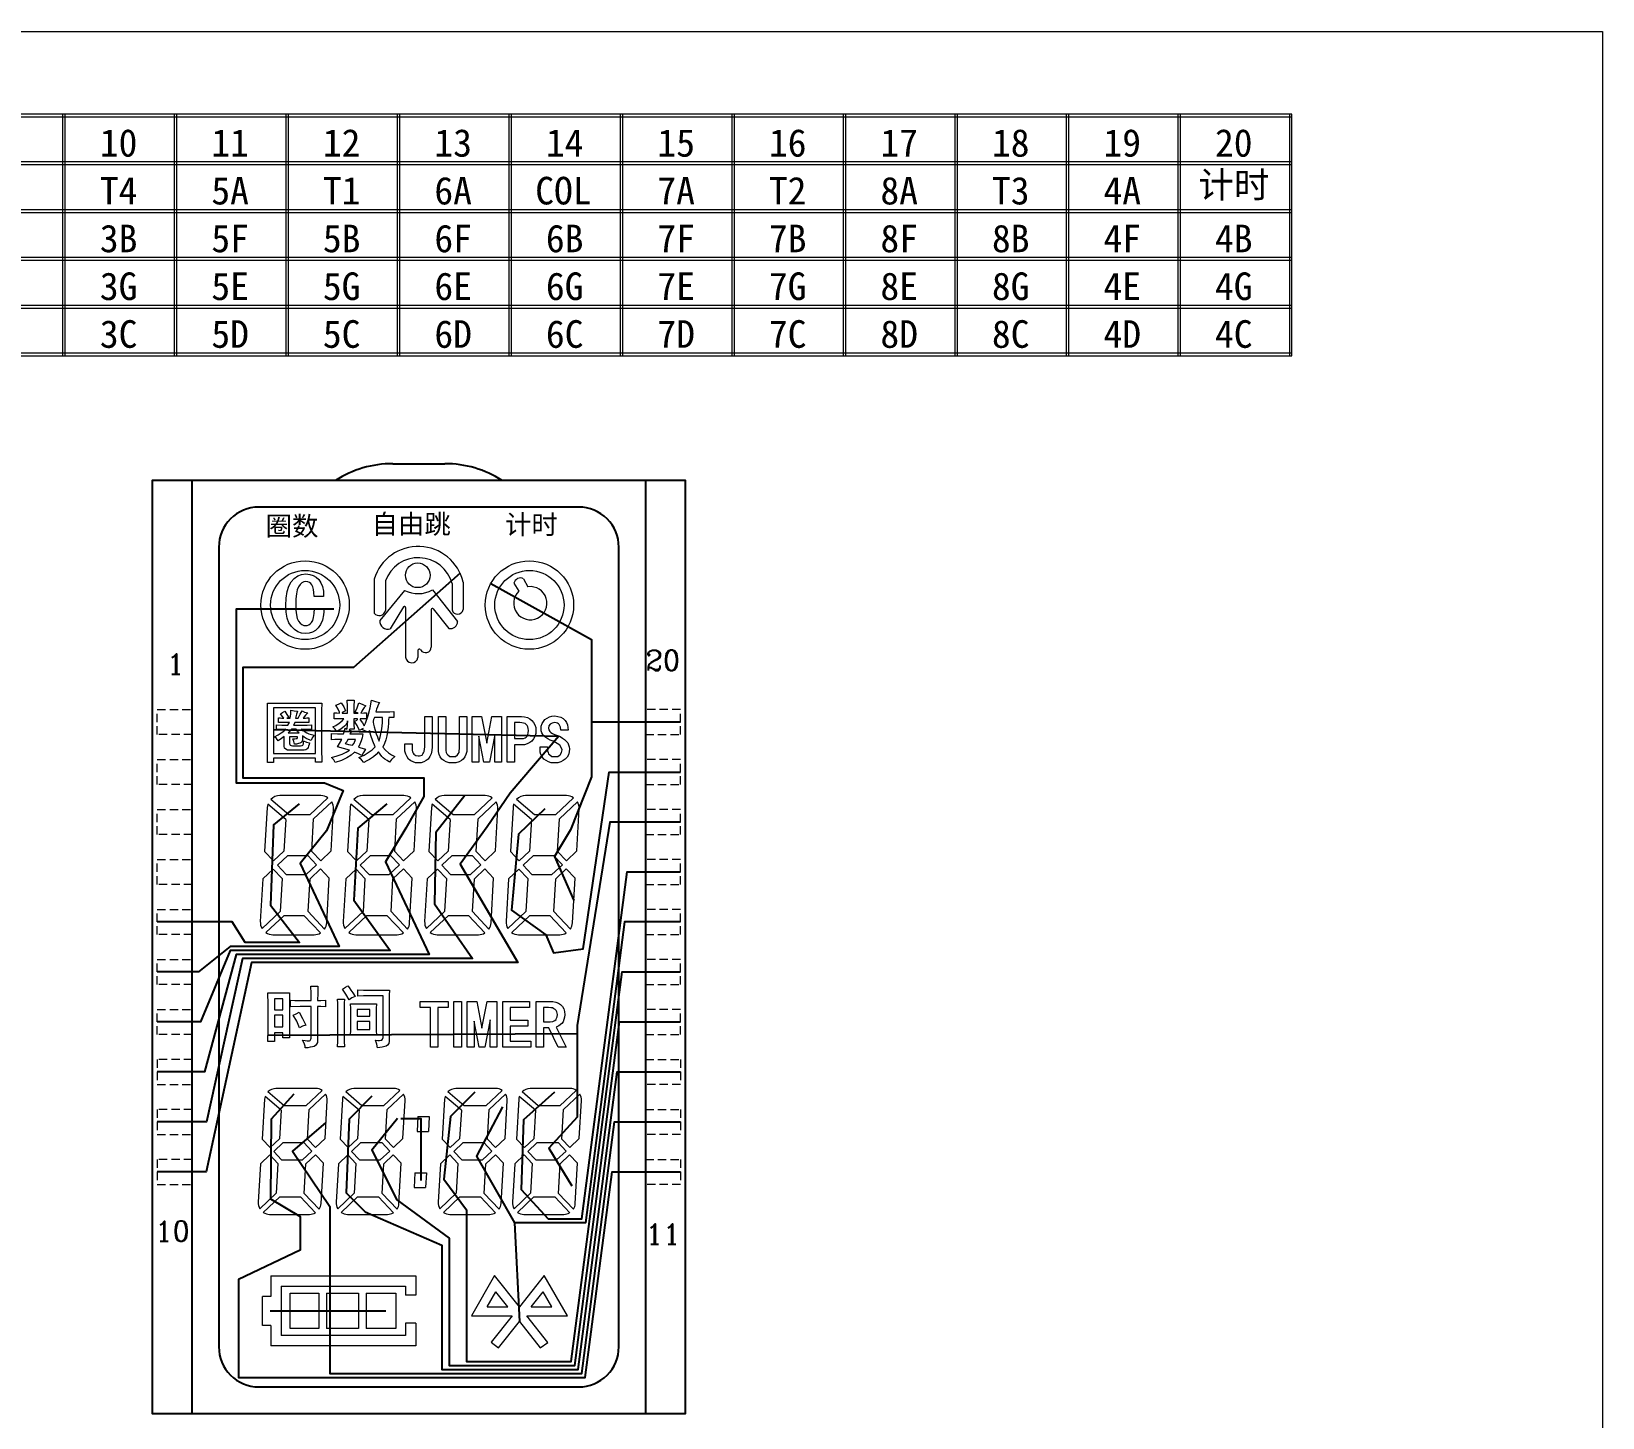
# Model space of a CAD drawing. Header units: millimetres. Extents: x 80 to 298, y -36 to 36.
# Drawn here: x 219.93 to 267.07, y -14.68 to 26.91 of the extents above; entities that cross this region are included whole.
import ezdxf

# ---------------------------------------------------------------- set-up
doc = ezdxf.new("R2010")
doc.units = ezdxf.units.MM
doc.header["$LTSCALE"] = 0.5
doc.linetypes.add('DASHED', pattern=[0.75, 0.5, -0.25])
doc.layers.get('0').update_dxf_attribs({"lineweight": 18})
doc.layers.add('SEG', color=3, linetype='Continuous')
doc.styles.add('ROMANC', font='romanc', dxfattribs={"width": 0.8, "height": 1})
doc.styles.add('romans', font='romans.shx')
doc.styles.get("Standard").update_dxf_attribs({"font": 'SimSun.ttf'})
doc.styles.add('WMF-宋体0', font='SimSun.ttf')

msp = doc.modelspace()

# ---------------------------------------------------------------- linework, layer by layer
at = {"linetype": 'DASHED'}
msp.add_line((224.757, 11.066), (224.757, -12.184), dxfattribs=at)
at = {"ltscale": 0.5}
for p, q in [((230.217, 10.481), (230.217, 9.458)), ((230.553, 10.427), (230.553, 9.541)), ((232.89, 10.388), (232.89, 9.563)), ((234.7, 10.49), (234.832, 10.249)), ((231.131, 10.142), (230.391, 9.237)), ((231.97, 10.156), (232.722, 9.207)), ((232.554, 10.347), (232.554, 9.555)), ((234.411, 10.357), (234.556, 10.115)), ((231.098, 9.645), (230.701, 8.986)), ((231.16, 9.628), (231.16, 8.14)), ((231.931, 9.567), (231.931, 8.436)), ((231.991, 9.588), (232.458, 8.999)), ((231.53, 8.334), (231.53, 8.123)), ((227.658, 3.407), (227.118, 3.87)), ((228.619, 3.983), (227.388, 3.983)), ((228.285, 3.407), (228.828, 3.92)), ((228.402, 3.283), (228.945, 3.796)), ((230.146, 3.407), (229.606, 3.87)), ((231.107, 3.983), (229.875, 3.983)), ((230.773, 3.407), (231.316, 3.92)), ((230.89, 3.283), (231.433, 3.796)), ((232.589, 3.407), (232.048, 3.87)), ((233.55, 3.983), (232.318, 3.983)), ((233.216, 3.407), (233.759, 3.92)), ((233.333, 3.283), (233.876, 3.796)), ((235.032, 3.407), (234.491, 3.87)), ((235.992, 3.983), (234.761, 3.983)), ((235.659, 3.407), (236.202, 3.92)), ((235.776, 3.283), (236.318, 3.796)), ((227.01, 3.628), (226.93, 2.307)), ((227.565, 3.263), (227.028, 3.723)), ((228.285, 3.407), (227.658, 3.407)), ((228.926, 2.322), (228.996, 3.584)), ((229.498, 3.628), (229.417, 2.307)), ((230.053, 3.263), (229.516, 3.723)), ((230.773, 3.407), (230.146, 3.407)), ((231.413, 2.322), (231.484, 3.584)), ((231.941, 3.628), (231.86, 2.307)), ((232.496, 3.263), (231.959, 3.723)), ((233.216, 3.407), (232.589, 3.407)), ((233.856, 2.322), (233.927, 3.584)), ((234.384, 3.628), (234.303, 2.307)), ((234.939, 3.263), (234.402, 3.723)), ((235.659, 3.407), (235.032, 3.407)), ((236.299, 2.322), (236.37, 3.584)), ((227.565, 3.263), (227.508, 2.314)), ((228.348, 2.307), (228.402, 3.283)), ((230.053, 3.263), (229.995, 2.314)), ((230.835, 2.307), (230.89, 3.283)), ((232.496, 3.263), (232.438, 2.314)), ((233.278, 2.307), (233.333, 3.283)), ((234.939, 3.263), (234.881, 2.314)), ((235.721, 2.307), (235.776, 3.283)), ((226.93, 2.307), (227.196, 2.021)), ((227.508, 2.314), (227.196, 2.021)), ((227.624, 2.19), (227.312, 1.897)), ((227.312, 1.897), (227.577, 1.614)), ((227.624, 2.19), (228.224, 2.19)), ((228.176, 1.614), (228.489, 1.91)), ((228.224, 2.19), (228.489, 1.91)), ((228.348, 2.307), (228.613, 2.026)), ((228.613, 2.026), (228.926, 2.322)), ((229.417, 2.307), (229.684, 2.021)), ((229.995, 2.314), (229.684, 2.021)), ((230.112, 2.19), (229.8, 1.897)), ((229.8, 1.897), (230.065, 1.614)), ((230.112, 2.19), (230.712, 2.19)), ((230.664, 1.614), (230.977, 1.91)), ((230.712, 2.19), (230.977, 1.91)), ((230.835, 2.307), (231.101, 2.026)), ((231.101, 2.026), (231.413, 2.322)), ((231.86, 2.307), (232.127, 2.021)), ((232.438, 2.314), (232.127, 2.021)), ((232.555, 2.19), (232.243, 1.897)), ((232.243, 1.897), (232.507, 1.614)), ((232.555, 2.19), (233.155, 2.19)), ((233.106, 1.614), (233.42, 1.91)), ((233.155, 2.19), (233.42, 1.91)), ((233.278, 2.307), (233.543, 2.026)), ((233.543, 2.026), (233.856, 2.322)), ((234.303, 2.307), (234.57, 2.021)), ((234.881, 2.314), (234.57, 2.021)), ((234.997, 2.19), (234.686, 1.897)), ((234.686, 1.897), (234.95, 1.614)), ((234.997, 2.19), (235.597, 2.19)), ((235.549, 1.614), (235.863, 1.91)), ((235.597, 2.19), (235.863, 1.91)), ((235.721, 2.307), (235.986, 2.026)), ((235.986, 2.026), (236.299, 2.322)), ((226.876, 1.486), (226.801, 0.209)), ((227.189, 1.78), (226.876, 1.486)), ((227.189, 1.78), (227.454, 1.496)), ((227.454, 1.496), (227.396, 0.509)), ((227.577, 1.614), (228.176, 1.614)), ((228.236, 0.502), (228.293, 1.49)), ((228.293, 1.49), (228.606, 1.786)), ((228.606, 1.786), (228.871, 1.506)), ((228.794, 0.165), (228.871, 1.506)), ((229.363, 1.486), (229.289, 0.209)), ((229.676, 1.78), (229.363, 1.486)), ((229.676, 1.78), (229.941, 1.496)), ((229.941, 1.496), (229.884, 0.509)), ((230.065, 1.614), (230.664, 1.614)), ((230.724, 0.502), (230.78, 1.49)), ((230.78, 1.49), (231.094, 1.786)), ((231.094, 1.786), (231.359, 1.506)), ((231.282, 0.165), (231.359, 1.506)), ((231.806, 1.486), (231.732, 0.209)), ((232.119, 1.78), (231.806, 1.486)), ((232.119, 1.78), (232.384, 1.496)), ((232.384, 1.496), (232.327, 0.509)), ((232.507, 1.614), (233.106, 1.614)), ((233.166, 0.502), (233.223, 1.49)), ((233.223, 1.49), (233.537, 1.786)), ((233.537, 1.786), (233.801, 1.506)), ((233.725, 0.165), (233.801, 1.506)), ((234.249, 1.486), (234.175, 0.209)), ((234.562, 1.78), (234.249, 1.486)), ((234.562, 1.78), (234.827, 1.496)), ((234.827, 1.496), (234.77, 0.509)), ((234.95, 1.614), (235.549, 1.614)), ((235.609, 0.502), (235.666, 1.49)), ((235.666, 1.49), (235.979, 1.786)), ((235.979, 1.786), (236.244, 1.506)), ((236.167, 0.165), (236.244, 1.506)), ((227.396, 0.509), (226.852, -0.004)), ((228.236, 0.502), (228.731, -0.023)), ((229.884, 0.509), (229.34, -0.004)), ((230.724, 0.502), (231.219, -0.023)), ((232.327, 0.509), (231.783, -0.004)), ((233.166, 0.502), (233.662, -0.023)), ((234.77, 0.509), (234.226, -0.004)), ((235.609, 0.502), (236.105, -0.023)), ((227.513, 0.385), (226.969, -0.128)), ((227.513, 0.385), (228.112, 0.385)), ((228.112, 0.385), (228.608, -0.139)), ((230.001, 0.385), (229.457, -0.128)), ((230.001, 0.385), (230.6, 0.385)), ((230.6, 0.385), (231.095, -0.139)), ((232.444, 0.385), (231.9, -0.128)), ((232.444, 0.385), (233.043, 0.385)), ((233.043, 0.385), (233.538, -0.139)), ((234.886, 0.385), (234.343, -0.128)), ((234.886, 0.385), (235.486, 0.385)), ((235.486, 0.385), (235.981, -0.139)), ((227.179, -0.191), (228.417, -0.191)), ((229.667, -0.191), (230.904, -0.191)), ((232.109, -0.191), (233.347, -0.191)), ((234.552, -0.191), (235.79, -0.191)), ((226.928, -5.126), (226.855, -6.322)), ((227.431, -5.457), (226.945, -5.041)), ((227.515, -5.327), (227.026, -4.908)), ((228.465, -4.805), (227.27, -4.805)), ((228.163, -5.327), (228.655, -4.862)), ((228.269, -5.438), (228.76, -4.974)), ((228.743, -6.308), (228.807, -5.166)), ((229.266, -5.126), (229.193, -6.322)), ((229.768, -5.457), (229.282, -5.041)), ((229.852, -5.327), (229.363, -4.908)), ((230.803, -4.805), (229.607, -4.805)), ((230.501, -5.327), (230.992, -4.862)), ((230.607, -5.438), (231.098, -4.974)), ((231.08, -6.308), (231.144, -5.166)), ((232.33, -5.126), (232.257, -6.322)), ((232.833, -5.457), (232.347, -5.041)), ((232.917, -5.327), (232.428, -4.908)), ((233.867, -4.805), (232.672, -4.805)), ((233.565, -5.327), (234.057, -4.862)), ((233.671, -5.438), (234.162, -4.974)), ((234.145, -6.308), (234.209, -5.166)), ((234.556, -5.126), (234.483, -6.322)), ((235.058, -5.457), (234.572, -5.041)), ((235.142, -5.327), (234.653, -4.908)), ((236.093, -4.805), (234.897, -4.805)), ((235.791, -5.327), (236.282, -4.862)), ((235.897, -5.438), (236.388, -4.974)), ((236.37, -6.308), (236.434, -5.166)), ((227.431, -5.457), (227.378, -6.315)), ((228.163, -5.327), (227.515, -5.327)), ((228.22, -6.322), (228.269, -5.438)), ((229.768, -5.457), (229.716, -6.315)), ((230.501, -5.327), (229.852, -5.327)), ((230.557, -6.322), (230.607, -5.438)), ((231.525, -5.649), (231.503, -6.091)), ((231.525, -5.649), (231.867, -5.649)), ((231.867, -5.649), (231.845, -6.091)), ((232.833, -5.457), (232.78, -6.315)), ((233.565, -5.327), (232.917, -5.327)), ((233.622, -6.322), (233.671, -5.438)), ((235.058, -5.457), (235.006, -6.315)), ((235.791, -5.327), (235.142, -5.327)), ((235.847, -6.322), (235.897, -5.438)), ((231.503, -6.091), (231.845, -6.091)), ((226.855, -6.322), (227.097, -6.58)), ((227.378, -6.315), (227.097, -6.58)), ((227.484, -6.427), (227.202, -6.693)), ((227.484, -6.427), (228.108, -6.427)), ((228.108, -6.427), (228.348, -6.681)), ((228.22, -6.322), (228.46, -6.576)), ((228.46, -6.576), (228.743, -6.308)), ((229.193, -6.322), (229.434, -6.58)), ((229.716, -6.315), (229.434, -6.58)), ((229.821, -6.427), (229.539, -6.693)), ((229.821, -6.427), (230.445, -6.427)), ((230.445, -6.427), (230.685, -6.681)), ((230.557, -6.322), (230.797, -6.576)), ((230.797, -6.576), (231.08, -6.308)), ((232.257, -6.322), (232.499, -6.58)), ((232.78, -6.315), (232.499, -6.58)), ((232.886, -6.427), (232.604, -6.693)), ((232.886, -6.427), (233.51, -6.427)), ((233.51, -6.427), (233.75, -6.681)), ((233.622, -6.322), (233.862, -6.576)), ((233.862, -6.576), (234.145, -6.308)), ((234.483, -6.322), (234.724, -6.58)), ((235.006, -6.315), (234.724, -6.58)), ((235.111, -6.427), (234.829, -6.693)), ((235.111, -6.427), (235.735, -6.427)), ((235.735, -6.427), (235.975, -6.681)), ((235.847, -6.322), (236.087, -6.576)), ((236.087, -6.576), (236.37, -6.308)), ((226.807, -7.065), (226.739, -8.22)), ((227.09, -6.798), (226.807, -7.065)), ((227.09, -6.798), (227.33, -7.055)), ((227.202, -6.693), (227.441, -6.949)), ((227.33, -7.055), (227.278, -7.949)), ((227.441, -6.949), (228.064, -6.949)), ((228.064, -6.949), (228.348, -6.681)), ((228.119, -7.955), (228.17, -7.061)), ((228.17, -7.061), (228.454, -6.793)), ((228.454, -6.793), (228.693, -7.046)), ((228.624, -8.26), (228.693, -7.046)), ((229.144, -7.065), (229.077, -8.22)), ((229.427, -6.798), (229.144, -7.065)), ((229.427, -6.798), (229.667, -7.055)), ((229.539, -6.693), (229.778, -6.949)), ((229.667, -7.055), (229.615, -7.949)), ((229.778, -6.949), (230.402, -6.949)), ((230.402, -6.949), (230.685, -6.681)), ((230.456, -7.955), (230.507, -7.061)), ((230.507, -7.061), (230.791, -6.793)), ((230.791, -6.793), (231.031, -7.046)), ((230.961, -8.26), (231.031, -7.046)), ((232.209, -7.065), (232.141, -8.22)), ((232.492, -6.798), (232.209, -7.065)), ((232.492, -6.798), (232.731, -7.055)), ((232.604, -6.693), (232.843, -6.949)), ((232.731, -7.055), (232.68, -7.949)), ((232.843, -6.949), (233.466, -6.949)), ((233.466, -6.949), (233.75, -6.681)), ((233.521, -7.955), (233.572, -7.061)), ((233.572, -7.061), (233.856, -6.793)), ((233.856, -6.793), (234.095, -7.046)), ((234.026, -8.26), (234.095, -7.046)), ((234.434, -7.065), (234.367, -8.22)), ((234.717, -6.798), (234.434, -7.065)), ((234.717, -6.798), (234.957, -7.055)), ((234.829, -6.693), (235.069, -6.949)), ((234.957, -7.055), (234.905, -7.949)), ((235.069, -6.949), (235.692, -6.949)), ((235.692, -6.949), (235.975, -6.681)), ((235.746, -7.955), (235.798, -7.061)), ((235.798, -7.061), (236.081, -6.793)), ((236.081, -6.793), (236.321, -7.046)), ((236.251, -8.26), (236.321, -7.046)), ((231.442, -7.332), (231.42, -7.774)), ((231.442, -7.332), (231.784, -7.332)), ((231.784, -7.332), (231.762, -7.774)), ((227.278, -7.949), (226.786, -8.413)), ((228.119, -7.955), (228.567, -8.429)), ((229.615, -7.949), (229.123, -8.413)), ((230.456, -7.955), (230.904, -8.429)), ((231.42, -7.774), (231.762, -7.774)), ((232.68, -7.949), (232.188, -8.413)), ((233.521, -7.955), (233.969, -8.429)), ((234.905, -7.949), (234.413, -8.413)), ((235.746, -7.955), (236.195, -8.429)), ((227.383, -8.06), (226.891, -8.525)), ((227.383, -8.06), (228.007, -8.06)), ((228.007, -8.06), (228.455, -8.535)), ((229.721, -8.06), (229.229, -8.525)), ((229.721, -8.06), (230.344, -8.06)), ((230.344, -8.06), (230.793, -8.535)), ((232.785, -8.06), (232.293, -8.525)), ((232.785, -8.06), (233.409, -8.06)), ((233.409, -8.06), (233.857, -8.535)), ((235.011, -8.06), (234.519, -8.525)), ((235.011, -8.06), (235.634, -8.06)), ((235.634, -8.06), (236.083, -8.535)), ((227.081, -8.582), (228.282, -8.582)), ((229.418, -8.582), (230.62, -8.582)), ((232.483, -8.582), (233.684, -8.582)), ((234.708, -8.582), (235.91, -8.582)), ((227.116, -10.429), (231.466, -10.429)), ((227.116, -10.429), (227.116, -11.045)), ((227.429, -10.739), (231.156, -10.739)), ((227.429, -10.739), (227.429, -12.22)), ((231.156, -10.739), (231.156, -11.007)), ((231.466, -10.429), (231.466, -11.007)), ((226.864, -11.915), (226.864, -11.045)), ((227.116, -11.045), (226.864, -11.045)), ((227.701, -12.01), (227.701, -10.949)), ((227.701, -10.949), (228.557, -10.949)), ((228.557, -10.949), (228.557, -12.01)), ((228.791, -10.949), (229.746, -10.949)), ((228.791, -10.949), (228.791, -12.01)), ((229.746, -10.949), (229.746, -12.01)), ((229.979, -10.949), (230.871, -10.949)), ((229.979, -10.949), (229.979, -12.01)), ((230.871, -10.949), (230.871, -12.01)), ((231.466, -11.007), (231.156, -11.007)), ((233.608, -11.354), (233.869, -10.902)), ((234.227, -11.354), (233.869, -10.902)), ((234.927, -11.354), (235.286, -10.902)), ((235.546, -11.354), (235.286, -10.902)), ((233.608, -11.354), (234.227, -11.354)), ((234.927, -11.354), (235.546, -11.354)), ((227.116, -11.915), (226.864, -11.915)), ((227.116, -11.915), (227.116, -12.53)), ((231.156, -12.22), (227.429, -12.22)), ((228.557, -12.01), (227.701, -12.01)), ((229.746, -12.01), (228.791, -12.01)), ((230.871, -12.01), (229.979, -12.01)), ((231.466, -11.844), (231.156, -11.844)), ((231.156, -11.844), (231.156, -12.22)), ((231.466, -11.844), (231.466, -12.53)), ((231.466, -12.53), (227.116, -12.53))]:
    msp.add_line(p, q, dxfattribs=at)
at = {"lineweight": 25}
msp.add_line((238.357, -14.559), (239.557, -14.559), dxfattribs=at)
at = {"linetype": 'ByBlock'}
msp.add_lwpolyline([(177.773, -35.657), (177.773, 26.913), (267.074, 26.913), (267.074, -35.657)], close=True, dxfattribs=at)
at = {"color": 7, "lineweight": 0}
for points in [[(187.412, 24.429), (187.412, 24.35), (257.755, 24.35), (257.755, 24.429), (187.412, 24.429), (187.412, 24.429)], [(220.871, 24.429), (220.871, 17.18), (220.95, 17.18), (220.95, 24.429), (220.871, 24.429), (220.871, 24.429)], [(224.217, 24.429), (224.217, 17.18), (224.296, 17.18), (224.296, 24.429), (224.217, 24.429), (224.217, 24.429)], [(227.563, 24.429), (227.563, 17.18), (227.642, 17.18), (227.642, 24.429), (227.563, 24.429), (227.563, 24.429)], [(230.908, 24.429), (230.908, 17.18), (230.988, 17.18), (230.988, 24.429), (230.908, 24.429), (230.908, 24.429)], [(234.254, 24.429), (234.254, 17.18), (234.334, 17.18), (234.334, 24.429), (234.254, 24.429), (234.254, 24.429)], [(237.6, 24.429), (237.6, 17.18), (237.68, 17.18), (237.68, 24.429), (237.6, 24.429), (237.6, 24.429)], [(240.946, 24.429), (240.946, 17.18), (241.026, 17.18), (241.026, 24.429), (240.946, 24.429), (240.946, 24.429)], [(244.292, 24.429), (244.292, 17.18), (244.372, 17.18), (244.372, 24.429), (244.292, 24.429), (244.292, 24.429)], [(247.638, 24.429), (247.638, 17.18), (247.718, 17.18), (247.718, 24.429), (247.638, 24.429), (247.638, 24.429)], [(250.984, 24.429), (250.984, 17.18), (251.063, 17.18), (251.063, 24.429), (250.984, 24.429), (250.984, 24.429)], [(254.33, 24.429), (254.33, 17.18), (254.409, 17.18), (254.409, 24.429), (254.33, 24.429), (254.33, 24.429)], [(257.676, 24.429), (257.676, 17.18), (257.755, 17.18), (257.755, 24.429), (257.676, 24.429), (257.676, 24.429)], [(187.412, 22.995), (187.412, 22.916), (257.755, 22.916), (257.755, 22.995), (187.412, 22.995), (187.412, 22.995)], [(187.412, 21.561), (187.412, 21.482), (257.755, 21.482), (257.755, 21.561), (187.412, 21.561), (187.412, 21.561)], [(187.412, 20.128), (187.412, 20.048), (257.755, 20.048), (257.755, 20.128), (187.412, 20.128), (187.412, 20.128)], [(187.412, 18.694), (187.412, 18.614), (257.755, 18.614), (257.755, 18.694), (187.412, 18.694), (187.412, 18.694)], [(187.412, 17.26), (187.412, 17.18), (257.755, 17.18), (257.755, 17.26), (187.412, 17.26), (187.412, 17.26)]]:
    msp.add_lwpolyline(points, dxfattribs=at)
at = {"color": 7, "linetype": 'Continuous', "lineweight": 25}
for points in [[(230.773, 13.941, 0.143639), (229.057, 13.441)], [(234.057, 13.441, 0.143639), (232.34, 13.941)]]:
    msp.add_lwpolyline(points, format="xyb", dxfattribs=at)
for points in [[(230.773, 13.941), (232.34, 13.941)], [(238.357, 13.441), (224.757, 13.441), (223.557, 13.441), (223.557, -14.559), (239.557, -14.559), (239.557, 13.441), (238.357, 13.441), (238.357, -14.559)], [(224.757, -14.559), (224.757, 13.441)]]:
    msp.add_lwpolyline(points, dxfattribs=at)
at = {"lineweight": 25}
msp.add_lwpolyline([(225.557, 11.441), (225.557, -12.559, 0.414214), (226.757, -13.759), (236.357, -13.759, 0.414214), (237.557, -12.559), (237.557, 11.441, 0.414214), (236.357, 12.641), (226.757, 12.641, 0.414214)], format="xyb", close=True, dxfattribs=at)
at = {"ltscale": 0.5}
for points in [[(228.713, 9.599), (228.693, 9.407), (228.663, 9.245), (228.612, 9.114), (228.541, 9.013), (228.461, 8.942), (228.37, 8.892), (228.269, 8.862), (228.158, 8.852), (228.037, 8.862), (227.926, 8.902), (227.825, 8.963), (227.734, 9.054), (227.653, 9.165), (227.603, 9.306), (227.572, 9.488), (227.562, 9.689), (227.572, 9.911), (227.603, 10.103), (227.653, 10.265), (227.724, 10.396), (227.815, 10.497), (227.926, 10.578), (228.037, 10.618), (228.168, 10.638), (228.289, 10.618), (228.39, 10.588), (228.481, 10.537), (228.562, 10.467), (228.622, 10.366), (228.663, 10.255), (228.693, 10.113), (228.693, 9.962), (228.42, 9.962), (228.41, 10.073), (228.4, 10.164), (228.38, 10.244), (228.35, 10.305), (228.319, 10.345), (228.279, 10.376), (228.229, 10.396), (228.168, 10.406), (228.107, 10.396), (228.047, 10.366), (227.996, 10.315), (227.946, 10.244), (227.906, 10.154), (227.885, 10.033), (227.865, 9.891), (227.865, 9.71), (227.865, 9.548), (227.885, 9.407), (227.906, 9.296), (227.946, 9.215), (227.996, 9.154), (228.047, 9.114), (228.107, 9.084), (228.168, 9.084), (228.208, 9.084), (228.259, 9.104), (228.299, 9.134), (228.34, 9.175), (228.38, 9.235), (228.4, 9.326), (228.42, 9.447), (228.43, 9.599), (228.713, 9.599)], [(227.013, 6.757), (228.644, 6.757), (228.636, 6.54), (228.636, 6.315), (228.636, 5.488), (228.636, 5.375), (228.636, 5.255), (228.644, 5.126), (228.644, 4.982), (228.459, 4.982), (228.459, 5.102), (227.198, 5.102), (227.198, 4.974), (227.013, 4.974), (227.021, 5.239), (227.021, 5.496), (227.021, 6.315), (227.021, 6.532), (227.013, 6.757)], [(227.198, 6.612), (227.198, 5.247), (228.459, 5.247), (228.459, 6.612), (227.198, 6.612)], [(230.226, 6.331), (230.202, 6.267), (230.186, 6.219), (230.186, 6.187), (230.194, 6.122), (230.218, 6.042), (230.25, 5.946), (230.282, 5.841), (230.315, 5.745), (230.339, 5.672), (230.363, 5.616), (230.411, 5.785), (230.443, 5.986), (230.467, 6.17), (230.467, 6.331), (230.226, 6.331)], [(231.956, 5.446), (231.948, 5.335), (231.924, 5.232), (231.892, 5.152), (231.837, 5.081), (231.781, 5.034), (231.71, 4.994), (231.631, 4.97), (231.544, 4.97), (231.456, 4.97), (231.385, 4.994), (231.314, 5.026), (231.25, 5.081), (231.203, 5.145), (231.163, 5.224), (231.139, 5.319), (231.139, 5.438), (231.139, 5.541), (231.361, 5.541), (231.361, 5.414), (231.361, 5.351), (231.369, 5.295), (231.385, 5.256), (231.409, 5.224), (231.464, 5.184), (231.536, 5.176), (231.575, 5.176), (231.615, 5.184), (231.655, 5.2), (231.678, 5.232), (231.702, 5.263), (231.718, 5.311), (231.726, 5.374), (231.734, 5.446), (231.734, 6.357), (231.956, 6.357), (231.956, 5.446)], [(233.002, 5.398), (232.994, 5.303), (232.971, 5.216), (232.939, 5.145), (232.891, 5.081), (232.836, 5.034), (232.764, 4.994), (232.669, 4.97), (232.574, 4.97), (232.471, 4.97), (232.376, 4.994), (232.305, 5.034), (232.249, 5.081), (232.202, 5.145), (232.17, 5.216), (232.146, 5.303), (232.146, 5.398), (232.146, 6.357), (232.368, 6.357), (232.368, 5.39), (232.368, 5.335), (232.376, 5.279), (232.4, 5.24), (232.424, 5.208), (232.487, 5.16), (232.574, 5.152), (232.653, 5.16), (232.717, 5.208), (232.741, 5.24), (232.764, 5.279), (232.772, 5.335), (232.78, 5.39), (232.78, 6.357), (233.002, 6.357), (233.002, 5.398)], [(235.071, 5.937), (235.063, 5.842), (235.04, 5.755), (235, 5.684), (234.952, 5.62), (234.889, 5.573), (234.81, 5.533), (234.723, 5.509), (234.627, 5.509), (234.429, 5.509), (234.429, 4.986), (234.207, 4.986), (234.207, 6.357), (234.635, 6.357), (234.73, 6.35), (234.818, 6.326), (234.889, 6.286), (234.952, 6.239), (235, 6.175), (235.04, 6.104), (235.063, 6.024), (235.071, 5.937)], [(234.849, 5.937), (234.841, 6.001), (234.826, 6.048), (234.81, 6.088), (234.778, 6.12), (234.746, 6.143), (234.699, 6.159), (234.643, 6.167), (234.588, 6.175), (234.429, 6.175), (234.429, 5.692), (234.588, 5.692), (234.643, 5.692), (234.699, 5.699), (234.746, 5.715), (234.778, 5.739), (234.81, 5.771), (234.826, 5.81), (234.841, 5.866), (234.849, 5.937)], [(236.078, 5.382), (236.07, 5.295), (236.046, 5.208), (236.007, 5.137), (235.951, 5.081), (235.888, 5.034), (235.817, 4.994), (235.729, 4.97), (235.634, 4.97), (235.531, 4.97), (235.444, 4.994), (235.373, 5.034), (235.309, 5.081), (235.262, 5.145), (235.222, 5.216), (235.198, 5.287), (235.198, 5.374), (235.198, 5.446), (235.42, 5.446), (235.42, 5.382), (235.42, 5.327), (235.436, 5.279), (235.452, 5.24), (235.484, 5.208), (235.547, 5.16), (235.634, 5.152), (235.682, 5.152), (235.729, 5.16), (235.769, 5.184), (235.801, 5.208), (235.84, 5.279), (235.856, 5.359), (235.832, 5.43), (235.785, 5.493), (235.706, 5.549), (235.587, 5.612), (235.499, 5.644), (235.428, 5.684), (235.365, 5.723), (235.309, 5.771), (235.277, 5.818), (235.246, 5.866), (235.23, 5.929), (235.23, 5.985), (235.23, 6.064), (235.254, 6.143), (235.293, 6.207), (235.341, 6.262), (235.404, 6.31), (235.476, 6.342), (235.547, 6.365), (235.634, 6.373), (235.729, 6.357), (235.817, 6.334), (235.888, 6.294), (235.943, 6.239), (235.983, 6.175), (236.015, 6.104), (236.031, 6.024), (236.039, 5.945), (235.817, 5.945), (235.809, 6.04), (235.769, 6.112), (235.745, 6.135), (235.714, 6.159), (235.674, 6.167), (235.634, 6.175), (235.555, 6.159), (235.499, 6.128), (235.46, 6.08), (235.452, 6.009), (235.46, 5.953), (235.492, 5.906), (235.515, 5.874), (235.563, 5.85), (235.626, 5.818), (235.714, 5.787), (235.793, 5.755), (235.864, 5.707), (235.928, 5.668), (235.975, 5.612), (236.023, 5.565), (236.046, 5.509), (236.07, 5.446), (236.078, 5.382)], [(227.734, 5.973), (227.69, 5.921), (227.638, 5.87), (227.971, 5.87), (227.919, 5.907), (227.875, 5.973), (227.734, 5.973)], [(229.431, 5.664), (229.399, 5.6), (229.351, 5.544), (229.447, 5.52), (229.568, 5.496), (229.616, 5.56), (229.656, 5.664), (229.431, 5.664)], [(227.702, -2.153), (227.837, -2.161), (227.981, -2.169), (228.148, -2.169), (228.324, -2.169), (228.324, -1.954), (228.316, -1.738), (228.523, -1.738), (228.523, -1.946), (228.515, -2.169), (228.619, -2.169), (228.754, -2.153), (228.754, -2.352), (228.619, -2.344), (228.515, -2.344), (228.515, -3.373), (228.515, -3.429), (228.491, -3.477), (228.459, -3.517), (228.419, -3.541), (228.364, -3.557), (228.3, -3.565), (228.228, -3.581), (228.148, -3.589), (228.148, -3.533), (228.132, -3.477), (228.108, -3.421), (228.069, -3.357), (228.148, -3.365), (228.204, -3.373), (228.252, -3.373), (228.276, -3.373), (228.3, -3.365), (228.308, -3.349), (228.316, -3.325), (228.324, -3.294), (228.324, -2.344), (227.997, -2.344), (227.702, -2.352), (227.702, -2.153)], [(229.265, -1.826), (229.353, -1.762), (229.424, -1.722), (229.472, -1.778), (229.52, -1.85), (229.576, -1.938), (229.648, -2.041), (229.552, -2.089), (229.464, -2.145), (229.369, -1.977), (229.265, -1.826)], [(229.728, -1.842), (229.895, -1.858), (230.063, -1.858), (230.677, -1.858), (230.669, -2.009), (230.669, -2.169), (230.669, -3.309), (230.669, -3.389), (230.653, -3.453), (230.621, -3.501), (230.573, -3.533), (230.453, -3.565), (230.318, -3.589), (230.302, -3.477), (230.254, -3.357), (230.326, -3.365), (230.382, -3.365), (230.421, -3.357), (230.445, -3.357), (230.469, -3.325), (230.485, -3.27), (230.485, -2.025), (230.071, -2.025), (229.895, -2.025), (229.728, -2.033), (229.728, -1.842)], [(227.024, -1.938), (227.678, -1.938), (227.678, -2.089), (227.678, -2.257), (227.678, -2.432), (227.678, -2.632), (227.678, -2.831), (227.678, -2.998), (227.678, -3.15), (227.678, -3.286), (227.478, -3.286), (227.478, -3.134), (227.231, -3.134), (227.231, -3.397), (227.024, -3.397), (227.032, -3.014), (227.032, -2.647), (227.032, -2.289), (227.024, -1.938)], [(227.231, -2.113), (227.231, -2.44), (227.478, -2.44), (227.478, -2.113), (227.231, -2.113)], [(229.321, -3.222), (229.321, -3.389), (229.329, -3.557), (229.121, -3.557), (229.129, -3.381), (229.129, -3.214), (229.129, -2.408), (229.129, -2.257), (229.121, -2.121), (229.329, -2.121), (229.321, -2.241), (229.321, -2.36), (229.321, -3.222)], [(229.512, -2.265), (230.286, -2.265), (230.278, -2.408), (230.278, -2.536), (230.278, -2.943), (230.278, -3.062), (230.286, -3.206), (229.512, -3.206), (229.52, -3.054), (229.52, -2.935), (229.52, -2.536), (229.52, -2.408), (229.512, -2.265)], [(232.438, -2.373), (232.127, -2.373), (232.127, -3.566), (231.905, -3.566), (231.905, -2.373), (231.595, -2.373), (231.595, -2.191), (232.438, -2.191), (232.438, -2.373)], [(235.975, -3.566), (235.737, -3.566), (235.459, -2.986), (235.3, -2.986), (235.3, -3.566), (235.077, -3.566), (235.077, -2.191), (235.49, -2.191), (235.578, -2.199), (235.665, -2.214), (235.745, -2.246), (235.808, -2.286), (235.864, -2.342), (235.904, -2.413), (235.928, -2.493), (235.936, -2.596), (235.928, -2.668), (235.912, -2.739), (235.888, -2.803), (235.848, -2.851), (235.761, -2.922), (235.673, -2.962), (235.975, -3.566)], [(227.231, -2.608), (227.231, -2.959), (227.478, -2.959), (227.478, -2.608), (227.231, -2.608)], [(227.789, -2.6), (227.877, -2.56), (227.965, -2.512), (228.069, -2.703), (228.164, -2.903), (228.069, -2.935), (227.973, -2.982), (227.893, -2.783), (227.789, -2.6)], [(229.712, -2.432), (229.712, -2.632), (230.086, -2.632), (230.086, -2.432), (229.712, -2.432)], [(229.712, -2.799), (229.712, -3.038), (230.086, -3.038), (230.086, -2.799), (229.712, -2.799)], [(235.713, -2.588), (235.705, -2.548), (235.697, -2.501), (235.673, -2.469), (235.649, -2.437), (235.61, -2.413), (235.57, -2.389), (235.514, -2.381), (235.451, -2.373), (235.3, -2.373), (235.3, -2.803), (235.498, -2.803), (235.578, -2.795), (235.641, -2.763), (235.673, -2.731), (235.689, -2.692), (235.705, -2.652), (235.713, -2.588)]]:
    msp.add_lwpolyline(points, dxfattribs=at)
for points in [[(229.608, 6.452), (229.72, 6.46), (229.734, 6.46), (229.72, 6.465), (229.648, 6.489), (229.704, 6.618), (229.76, 6.77), (229.873, 6.714), (229.969, 6.674), (229.921, 6.626), (229.881, 6.569), (229.849, 6.513), (229.817, 6.46), (229.817, 6.46), (229.905, 6.468), (229.985, 6.468), (229.985, 6.283), (229.905, 6.283), (229.817, 6.291), (229.799, 6.291), (229.799, 6.261), (229.865, 6.162), (229.917, 6.073), (229.953, 6.154), (230.041, 6.387), (230.098, 6.62), (230.138, 6.845), (230.258, 6.805), (230.379, 6.781), (230.339, 6.709), (230.315, 6.644), (230.29, 6.58), (230.266, 6.492), (230.596, 6.492), (230.684, 6.5), (230.804, 6.508), (230.804, 6.323), (230.748, 6.323), (230.708, 6.323), (230.676, 6.331), (230.66, 6.331), (230.652, 6.251), (230.644, 6.154), (230.636, 6.034), (230.62, 5.905), (230.596, 5.777), (230.572, 5.656), (230.523, 5.544), (230.475, 5.44), (230.556, 5.343), (230.644, 5.271), (230.74, 5.207), (230.837, 5.158), (230.74, 5.07), (230.676, 4.99), (230.604, 5.038), (230.539, 5.078), (230.491, 5.118), (230.451, 5.158), (230.395, 5.231), (230.347, 5.295), (230.274, 5.215), (230.194, 5.142), (230.138, 5.11), (230.074, 5.07), (229.993, 5.022), (229.905, 4.974), (229.841, 5.054), (229.76, 5.126), (229.913, 5.199), (230.041, 5.279), (230.162, 5.359), (230.25, 5.448), (230.178, 5.616), (230.114, 5.785), (230.098, 5.857), (230.077, 5.94), (230.058, 5.881), (229.969, 5.913), (229.865, 5.954), (229.883, 5.995), (229.865, 5.986), (229.776, 5.938), (229.704, 6.082), (229.624, 6.203), (229.696, 6.251), (229.722, 6.271), (229.722, 6.291), (229.72, 6.291), (229.608, 6.291), (229.608, 6.13), (229.616, 5.978), (229.483, 5.978), (229.472, 5.955), (229.56, 5.921), (229.519, 5.873), (229.487, 5.833), (229.768, 5.833), (229.881, 5.833), (229.857, 5.721), (229.825, 5.624), (229.784, 5.528), (229.744, 5.44), (229.857, 5.407), (229.961, 5.375), (229.897, 5.279), (229.849, 5.183), (229.752, 5.239), (229.632, 5.287), (229.527, 5.199), (229.399, 5.118), (229.238, 5.038), (229.046, 4.974), (229.005, 5.054), (228.941, 5.126), (229.11, 5.175), (229.254, 5.231), (229.375, 5.287), (229.479, 5.351), (229.294, 5.399), (229.118, 5.448), (229.174, 5.544), (229.246, 5.664), (229.182, 5.664), (229.118, 5.664), (229.037, 5.664), (228.941, 5.656), (228.941, 5.849), (229.118, 5.833), (229.294, 5.833), (229.319, 5.897), (229.343, 6.002), (229.4, 5.981), (229.408, 5.999), (229.415, 6.106), (229.415, 6.227), (229.415, 6.187), (229.399, 6.154), (229.367, 6.106), (229.327, 6.066), (229.222, 5.978), (229.102, 5.905), (229.046, 5.978), (228.981, 6.05), (229.07, 6.09), (229.166, 6.154), (229.254, 6.227), (229.311, 6.291), (229.166, 6.291), (229.013, 6.283), (229.013, 6.468), (229.094, 6.468), (229.181, 6.46), (229.181, 6.489), (229.142, 6.577), (229.07, 6.698), (229.15, 6.73), (229.23, 6.77), (229.303, 6.642), (229.359, 6.529), (229.278, 6.489), (229.258, 6.479), (229.258, 6.46), (229.294, 6.46), (229.415, 6.452), (229.415, 6.66), (229.407, 6.845), (229.616, 6.845), (229.608, 6.66)], [(227.712, 6.432), (227.712, 6.543), (227.816, 6.528), (227.912, 6.514), (227.882, 6.425), (227.86, 6.306), (227.934, 6.306), (228.001, 6.425), (228.053, 6.528), (228.127, 6.491), (228.223, 6.462), (228.156, 6.395), (228.09, 6.306), (228.119, 6.306), (228.156, 6.306), (228.201, 6.314), (228.26, 6.321), (228.26, 6.18), (228.149, 6.18), (228.067, 6.18), (227.838, 6.18), (227.816, 6.129), (227.793, 6.092), (228.09, 6.092), (228.208, 6.099), (228.341, 6.106), (228.341, 5.966), (228.193, 5.966), (228.03, 5.973), (228.075, 5.936), (228.149, 5.892), (228.201, 5.862), (228.26, 5.84), (228.334, 5.818), (228.415, 5.796), (228.356, 5.714), (228.326, 5.64), (228.245, 5.67), (228.178, 5.699), (228.119, 5.736), (228.067, 5.781), (228.067, 5.707), (228.067, 5.662), (228.06, 5.625), (228.045, 5.596), (228.023, 5.573), (227.986, 5.559), (227.949, 5.544), (227.89, 5.529), (227.83, 5.522), (227.808, 5.603), (227.779, 5.685), (227.838, 5.685), (227.875, 5.692), (227.905, 5.699), (227.912, 5.714), (227.912, 5.744), (227.675, 5.744), (227.675, 5.544), (227.682, 5.514), (227.697, 5.492), (227.727, 5.485), (227.771, 5.477), (228.008, 5.477), (228.053, 5.485), (228.075, 5.499), (228.09, 5.514), (228.097, 5.536), (228.097, 5.573), (228.097, 5.625), (228.186, 5.588), (228.282, 5.566), (228.267, 5.514), (228.252, 5.462), (228.238, 5.425), (228.215, 5.396), (228.193, 5.374), (228.164, 5.359), (228.119, 5.351), (228.075, 5.344), (227.69, 5.344), (227.616, 5.351), (227.564, 5.374), (227.527, 5.411), (227.52, 5.47), (227.52, 5.759), (227.438, 5.692), (227.335, 5.625), (227.29, 5.692), (227.231, 5.751), (227.335, 5.803), (227.423, 5.862), (227.505, 5.921), (227.571, 5.973), (227.431, 5.966), (227.283, 5.966), (227.283, 6.106), (227.446, 6.099), (227.631, 6.092), (227.653, 6.143), (227.675, 6.18), (227.49, 6.18), (227.342, 6.18), (227.342, 6.321), (227.401, 6.314), (227.446, 6.306), (227.483, 6.306), (227.505, 6.306), (227.46, 6.366), (227.409, 6.432), (227.468, 6.477), (227.534, 6.514), (227.601, 6.417), (227.653, 6.329), (227.594, 6.306), (227.697, 6.306)], [(233.835, 5.806), (233.676, 4.986), (233.51, 4.986), (233.359, 5.765), (233.359, 4.986), (233.153, 4.986), (233.153, 6.357), (233.438, 6.357), (233.593, 5.555), (233.747, 6.357), (234.041, 6.357), (234.041, 4.986), (233.835, 4.986)], [(232.612, -2.191), (232.835, -2.191), (232.835, -3.566), (232.612, -3.566)], [(233.693, -2.743), (233.534, -3.566), (233.367, -3.566), (233.216, -2.785), (233.216, -3.566), (233.009, -3.566), (233.009, -2.191), (233.296, -2.191), (233.451, -2.995), (233.606, -2.191), (233.9, -2.191), (233.9, -3.566), (233.693, -3.566)], [(234.075, -2.191), (234.878, -2.191), (234.878, -2.373), (234.298, -2.373), (234.298, -2.755), (234.83, -2.755), (234.83, -2.938), (234.298, -2.938), (234.298, -3.383), (234.918, -3.383), (234.918, -3.566), (234.075, -3.566)], [(235.202, -12.583), (235.425, -12.424), (234.794, -11.628), (236.019, -11.628), (235.322, -10.416), (234.577, -11.354), (233.832, -10.416), (233.135, -11.628), (234.36, -11.628), (233.732, -12.419), (233.947, -12.589), (234.577, -11.795)]]:
    msp.add_lwpolyline(points, close=True, dxfattribs=at)
at = {"linetype": 'DASHED'}
for points in [[(224.757, 5.816), (223.707, 5.816), (223.707, 6.566), (224.757, 6.566)], [(238.357, 5.816), (239.407, 5.816), (239.407, 6.566), (238.357, 6.566)], [(224.757, 4.316), (223.707, 4.316), (223.707, 5.066), (224.757, 5.066)], [(238.357, 4.316), (239.407, 4.316), (239.407, 5.066), (238.357, 5.066)], [(224.757, 2.816), (223.707, 2.816), (223.707, 3.566), (224.757, 3.566)], [(238.357, 2.816), (239.407, 2.816), (239.407, 3.566), (238.357, 3.566)], [(224.757, 1.316), (223.707, 1.316), (223.707, 2.066), (224.757, 2.066)], [(238.357, 1.316), (239.407, 1.316), (239.407, 2.066), (238.357, 2.066)], [(224.757, -0.184), (223.707, -0.184), (223.707, 0.566), (224.757, 0.566)], [(238.357, -0.184), (239.407, -0.184), (239.407, 0.566), (238.357, 0.566)], [(224.757, -1.684), (223.707, -1.684), (223.707, -0.934), (224.757, -0.934)], [(238.357, -1.684), (239.407, -1.684), (239.407, -0.934), (238.357, -0.934)], [(224.757, -3.184), (223.707, -3.184), (223.707, -2.434), (224.757, -2.434)], [(238.357, -3.184), (239.407, -3.184), (239.407, -2.434), (238.357, -2.434)], [(224.757, -3.934), (223.707, -3.934), (223.707, -4.684), (224.757, -4.684)], [(238.357, -3.934), (239.407, -3.934), (239.407, -4.684), (238.357, -4.684)], [(224.757, -5.434), (223.707, -5.434), (223.707, -6.184), (224.757, -6.184)], [(238.357, -5.434), (239.407, -5.434), (239.407, -6.184), (238.357, -6.184)], [(224.757, -6.934), (223.707, -6.934), (223.707, -7.684), (224.757, -7.684)], [(238.357, -6.934), (239.407, -6.934), (239.407, -7.684), (238.357, -7.684)]]:
    msp.add_lwpolyline(points, dxfattribs=at)
at = {"ltscale": 0.5}
for centre, radius in [((228.145, 9.701), 1.326), ((231.525, 10.593), 0.37), ((234.875, 9.701), 1.326), ((228.145, 9.701), 1.038), ((234.875, 9.701), 1.038)]:
    msp.add_circle(centre, radius, dxfattribs=at)
for centre, radius, start, end in [((231.541, 10.074), 1.385, 13.1078, 162.9233), ((231.541, 10.074), 1.049, 15.0713, 160.3555), ((234.606, 10.314), 0.2, 61.7227, 167.5411), ((231.538, 10.94), 0.896, 242.9954, 298.8352), ((234.902, 9.756), 0.498, 133.8623, 97.9908), ((230.366, 9.575), 0.19, 218.0908, 349.639), ((231.126, 9.628), 0.0336, 0, 148.9771), ((231.964, 9.567), 0.0336, 38.415, 180), ((232.721, 9.598), 0.173, 194.4804, 348.1692), ((230.626, 9.21), 0.237, 173.6652, 288.4372), ((232.505, 9.21), 0.216, 257.5022, 359.3279), ((231.346, 8.157), 0.187, 185.2856, 349.5359), ((231.573, 8.334), 0.0436, 25.9925, 179.5573), ((231.759, 8.444), 0.172, 211.7384, 357.4419), ((227.388, 3.605), 0.378, 90, 135.5345), ((228.619, 3.605), 0.378, 56.3964, 90), ((228.619, 3.605), 0.378, 356.7952, 30.3906), ((229.875, 3.605), 0.378, 90, 135.5345), ((231.107, 3.605), 0.378, 56.3964, 90), ((231.107, 3.605), 0.378, 356.7952, 30.3906), ((232.318, 3.605), 0.378, 90, 135.5345), ((233.55, 3.605), 0.378, 56.3964, 90), ((233.55, 3.605), 0.378, 356.7952, 30.3906), ((234.761, 3.605), 0.378, 90, 135.5345), ((235.992, 3.605), 0.378, 56.3964, 90), ((235.992, 3.605), 0.378, 356.7952, 30.3906), ((227.388, 3.605), 0.378, 161.8929, 176.5067), ((229.875, 3.605), 0.378, 161.8929, 176.5067), ((232.318, 3.605), 0.378, 161.8929, 176.5067), ((234.761, 3.605), 0.378, 161.8929, 176.5067), ((227.179, 0.187), 0.378, 176.6741, 210.3342), ((228.417, 0.187), 0.378, 326.363, 356.7203), ((229.667, 0.187), 0.378, 176.6741, 210.3342), ((230.904, 0.187), 0.378, 326.363, 356.7203), ((232.109, 0.187), 0.378, 176.6741, 210.3342), ((233.347, 0.187), 0.378, 326.363, 356.7203), ((234.552, 0.187), 0.378, 176.6741, 210.3342), ((235.79, 0.187), 0.378, 326.363, 356.7203), ((227.179, 0.187), 0.378, 236.34, 270), ((228.417, 0.187), 0.378, 270, 300.3573), ((229.667, 0.187), 0.378, 236.34, 270), ((230.904, 0.187), 0.378, 270, 300.3573), ((232.109, 0.187), 0.378, 236.34, 270), ((233.347, 0.187), 0.378, 270, 300.3573), ((234.552, 0.187), 0.378, 236.34, 270), ((235.79, 0.187), 0.378, 270, 300.3573), ((227.27, -5.147), 0.342, 161.8929, 176.5067), ((227.27, -5.147), 0.342, 90, 135.5345), ((228.465, -5.147), 0.342, 56.3964, 90), ((228.465, -5.147), 0.342, 356.7952, 30.3906), ((229.607, -5.147), 0.342, 161.8929, 176.5067), ((229.607, -5.147), 0.342, 90, 135.5345), ((230.803, -5.147), 0.342, 56.3964, 90), ((230.803, -5.147), 0.342, 356.7952, 30.3906), ((232.672, -5.147), 0.342, 161.8929, 176.5067), ((232.672, -5.147), 0.342, 90, 135.5345), ((233.867, -5.147), 0.342, 56.3964, 90), ((233.867, -5.147), 0.342, 356.7952, 30.3906), ((234.897, -5.147), 0.342, 161.8929, 176.5067), ((234.897, -5.147), 0.342, 90, 135.5345), ((236.093, -5.147), 0.342, 56.3964, 90), ((236.093, -5.147), 0.342, 356.7952, 30.3906), ((227.081, -8.24), 0.342, 176.6741, 210.3342), ((228.282, -8.24), 0.342, 326.363, 356.7203), ((229.418, -8.24), 0.342, 176.6741, 210.3342), ((230.62, -8.24), 0.342, 326.363, 356.7203), ((232.483, -8.24), 0.342, 176.6741, 210.3342), ((233.684, -8.24), 0.342, 326.363, 356.7203), ((234.708, -8.24), 0.342, 176.6741, 210.3342), ((235.91, -8.24), 0.342, 326.363, 356.7203), ((227.081, -8.24), 0.342, 236.34, 270), ((228.282, -8.24), 0.342, 270, 300.3573), ((229.418, -8.24), 0.342, 236.34, 270), ((230.62, -8.24), 0.342, 270, 300.3573), ((232.483, -8.24), 0.342, 236.34, 270), ((233.684, -8.24), 0.342, 270, 300.3573), ((234.708, -8.24), 0.342, 236.34, 270), ((235.91, -8.24), 0.342, 270, 300.3573)]:
    msp.add_arc(centre, radius, start, end, dxfattribs=at)
at = {"layer": 'SEG', "ltscale": 0.5}
for points in [[(232.799, 10.656), (229.6, 7.831), (226.275, 7.831), (226.275, 4.514), (231.703, 4.514), (231.703, 3.961), (231.172, 3.006), (230.56, 1.992), (231.871, -0.783), (226.079, -0.783), (225.123, -4.309), (223.707, -4.309)], [(233.716, 10.345), (236.741, 8.666), (236.741, 4.542), (236.108, 2.953), (235.631, 2.154), (236.206, 0.836)], [(229.008, 9.581), (226.077, 9.581), (226.077, 4.363), (228.725, 4.363), (229.285, 4.133), (228.784, 2.922), (227.998, 1.941), (229.168, -0.543), (225.901, -0.543), (224.948, -1.309), (223.707, -1.309)], [(239.407, 6.191), (236.741, 6.191)], [(227.198, 5.966), (235.753, 5.771), (234.297, 4.053), (233.606, 3.045), (232.799, 1.927), (234.531, -1.023), (226.539, -1.023), (225.175, -7.309), (223.707, -7.309)], [(235.338, 3.585), (234.545, 2.825), (234.338, 0.546), (235.364, -0.191), (235.598, -0.734), (236.486, -0.61), (237.272, 4.691), (239.407, 4.691)], [(232.934, 3.983), (232.07, 2.876), (232.031, 0.731), (233.168, -0.903), (226.271, -0.903), (225.191, -5.809), (223.707, -5.809)], [(227.971, 3.74), (227.197, 3.103), (227.108, 0.694), (227.978, -0.423), (226.348, -0.423), (225.953, 0.191), (223.707, 0.191)], [(230.599, 3.733), (229.727, 3.006), (229.61, 0.848), (230.698, -0.663), (225.901, -0.663), (225.002, -2.809), (223.707, -2.809)], [(239.407, 3.191), (237.288, 3.191), (236.303, -2.913), (236.303, -5.67), (235.458, -6.599), (236.145, -7.726)], [(235.625, -4.918), (234.701, -5.742), (234.623, -7.835), (235.436, -8.72), (236.447, -8.72), (237.805, 1.691), (239.407, 1.691)], [(239.407, 0.191), (237.731, 0.191), (236.554, -8.831), (234.428, -8.831)], [(233.234, -4.919), (232.503, -5.648), (232.309, -7.522), (232.983, -8.445), (232.983, -12.996), (236.131, -12.996), (237.656, -1.309), (239.407, -1.309)], [(230.918, -5.705), (230.147, -6.653), (230.901, -8.141), (232.466, -9.3), (232.466, -13.116), (236.237, -13.116), (237.581, -2.809), (239.407, -2.809)], [(227.028, -3.206), (236.303, -3.155)], [(230.145, -5.032), (229.472, -5.725), (229.376, -7.932), (229.944, -8.506), (232.245, -9.504), (232.245, -13.236), (236.342, -13.236), (237.507, -4.309), (239.407, -4.309)], [(227.808, -4.973), (227.123, -5.724), (227.104, -8.113), (227.997, -8.641), (227.997, -9.659), (226.145, -10.536), (226.145, -13.476), (236.553, -13.476), (237.357, -7.309), (239.407, -7.309)], [(234.07, -5.352), (233.283, -6.832), (234.428, -8.831), (234.577, -11.795)], [(228.77, -5.829), (227.763, -6.682), (228.89, -8.346), (228.89, -13.356), (236.447, -13.356), (237.432, -5.809), (239.407, -5.809)], [(231.018, -5.705), (231.62, -5.705), (231.62, -7.562)], [(227.092, -11.48), (230.568, -11.48)]]:
    msp.add_lwpolyline(points, dxfattribs=at)

# ---------------------------------------------------------------- texts
at = {"color": 7, "lineweight": 0, "style": 'WMF-宋体0'}
for s, p in [('10', (221.986, 23.155)), ('11', (225.332, 23.155)), ('12', (228.678, 23.155)), ('13', (232.024, 23.155)), ('14', (235.37, 23.155)), ('15', (238.715, 23.155)), ('16', (242.061, 23.155)), ('17', (245.407, 23.155)), ('18', (248.753, 23.155)), ('19', (252.099, 23.155)), ('20', (255.445, 23.155)), ('T4', (221.986, 21.721)), ('5A', (225.332, 21.721)), ('T1', (228.678, 21.721)), ('6A', (232.024, 21.721)), ('COL', (235.051, 21.721)), ('7A', (238.715, 21.721)), ('T2', (242.061, 21.721)), ('8A', (245.407, 21.721)), ('T3', (248.753, 21.721)), ('4A', (252.099, 21.721)), ('3B', (221.986, 20.287)), ('5F', (225.332, 20.287)), ('5B', (228.678, 20.287)), ('6F', (232.024, 20.287)), ('6B', (235.37, 20.287)), ('7F', (238.715, 20.287)), ('7B', (242.061, 20.287)), ('8F', (245.407, 20.287)), ('8B', (248.753, 20.287)), ('4F', (252.099, 20.287)), ('4B', (255.445, 20.287)), ('3G', (221.986, 18.853)), ('5E', (225.332, 18.853)), ('5G', (228.678, 18.853)), ('6E', (232.024, 18.853)), ('6G', (235.37, 18.853)), ('7E', (238.715, 18.853)), ('7G', (242.061, 18.853)), ('8E', (245.407, 18.853)), ('8G', (248.753, 18.853)), ('4E', (252.099, 18.853)), ('4G', (255.445, 18.853)), ('3C', (221.986, 17.419)), ('5D', (225.332, 17.419)), ('5C', (228.678, 17.419)), ('6D', (232.024, 17.419)), ('6C', (235.37, 17.419)), ('7D', (238.715, 17.419)), ('7C', (242.061, 17.419)), ('8D', (245.407, 17.419)), ('8C', (248.753, 17.419)), ('4D', (252.099, 17.419)), ('4C', (255.445, 17.419))]:
    msp.add_text(s, height=0.8285, dxfattribs=at).set_placement(p)
at = {"linetype": 'DASHED', "style": 'ROMANC'}
for s, p in [('1', (223.995, 7.631)), ('10', (223.644, -9.39))]:
    msp.add_text(s, height=0.608, dxfattribs=at).set_placement(p)
at = {"style": 'ROMANC'}
for s, p in [('20', (238.357, 7.74)), ('11 ', (238.357, -9.475))]:
    msp.add_text(s, height=0.608, dxfattribs=at).set_placement(p)
at = {"color": 7, "lineweight": 0, "insert": (254.947, 22.701), "char_height": 0.78, "width": 4.87523, "attachment_point": 1}
msp.add_mtext('计时', dxfattribs=at)
at = {"char_height": 0.58019, "width": 17.90608, "attachment_point": 1, "style": 'romans'}
for s, insert in [('{\\fSimSun|b0|i0|c134|p54;圈数}', (226.961, 12.362)), ('{\\fSimSun|b0|i0|c134|p54;自由跳}', (230.142, 12.422)), ('{\\fSimSun|b0|i0|c134|p54;计时}', (234.144, 12.407))]:
    msp.add_mtext(s, dxfattribs=dict(at, insert=insert))

doc.saveas('drawing.dxf')
